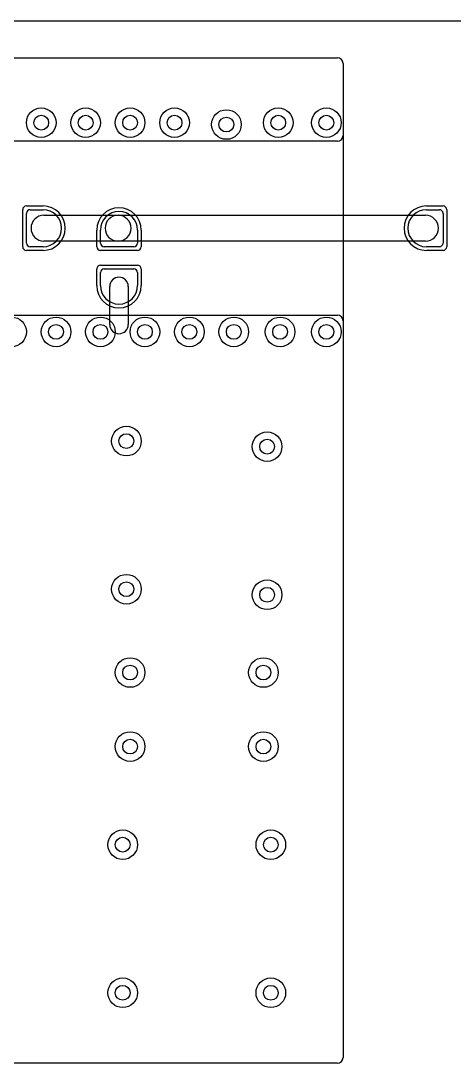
# Model space of a CAD drawing. Extents: x 24.8 to 50, y 9.9 to 24.
# Drawn here: x 35.65 to 41.5, y 9.93 to 24 of the extents above; entities that cross this region are included whole.
import ezdxf

# ---------------------------------------------------------------- set-up
doc = ezdxf.new("R2010")
doc.units = 0
for name, color, linetype in [('HOLE', 7, 'CONTINUOUS'), ('LAY1', 7, 'CONTINUOUS'), ('LAY2', 7, 'CONTINUOUS'), ('LAY3', 7, 'CONTINUOUS'), ('LAY4', 7, 'CONTINUOUS'), ('LAY5', 7, 'CONTINUOUS'), ('LAY6', 7, 'CONTINUOUS'), ('PCBOutline', 7, 'CONTINUOUS'), ('Resist-A', 7, 'CONTINUOUS')]:
    doc.layers.add(name, color=color, linetype=linetype)

msp = doc.modelspace()

# ---------------------------------------------------------------- linework, layer by layer
at = {"layer": 'HOLE'}
for centre in [(35.925, 22.625), (36.525, 22.625), (37.125, 22.625), (37.725, 22.625), (38.425, 22.6), (39.125, 22.625), (39.775, 22.625), (36.125, 19.8), (36.725, 19.8), (37.325, 19.8), (37.925, 19.8), (38.525, 19.8), (39.15, 19.8), (39.775, 19.8), (37.075, 18.325), (38.975, 18.25), (37.075, 16.325), (38.975, 16.25), (37.125, 15.2), (38.925, 15.2), (37.125, 14.2), (38.925, 14.2), (37.025, 12.875), (39.025, 12.875), (37.025, 10.875), (39.025, 10.875)]:
    msp.add_circle(centre, 0.1, dxfattribs=at)
at = {"layer": 'LAY1'}
for p, q in [((25, 23.49996), (39.92496, 23.49996)), ((39.99996, 23.42496), (39.99996, 22.45)), ((39.92496, 22.375), (32.8125, 22.375)), ((35.725, 21), (35.725, 21.4)), ((35.775, 21.45), (35.95, 21.45)), ((41.125, 21.45), (41.3, 21.45)), ((41.35, 21.4), (41.35, 21)), ((35.9625, 21.375), (36.9625, 21.375)), ((36.9625, 21.375), (41.1125, 21.375)), ((36.725, 21), (36.725, 21.175)), ((37.225, 21.175), (37.225, 21)), ((36.9625, 21.025), (35.9625, 21.025)), ((41.1125, 21.025), (36.9625, 21.025)), ((35.95, 20.95), (35.775, 20.95)), ((37.175, 20.95), (36.775, 20.95)), ((41.3, 20.95), (41.125, 20.95)), ((36.725, 20.425), (36.725, 20.6)), ((36.775, 20.65), (37.175, 20.65)), ((37.225, 20.6), (37.225, 20.425)), ((36.85, 19.89996), (36.85, 20.4125)), ((37.1, 20.4125), (37.1, 19.89996)), ((34.10605, 20.025), (39.925, 20.025)), ((40, 19.95), (40, 14.85)), ((39.99996, 14.84755), (39.99996, 10)), ((39.92499, 9.92503), (31, 9.92503))]:
    msp.add_line(p, q, dxfattribs=at)
for centre in [(35.925, 22.625), (36.525, 22.625), (37.125, 22.625), (37.725, 22.625), (39.125, 22.625), (39.775, 22.625), (38.425, 22.6), (35.525, 19.8), (36.125, 19.8), (36.725, 19.8), (37.325, 19.8), (37.925, 19.8), (38.525, 19.8), (39.15, 19.8), (39.775, 19.8), (37.075, 18.325), (38.975, 18.25), (37.075, 16.325), (38.975, 16.25), (37.125, 15.2), (38.925, 15.2), (37.125, 14.2), (38.925, 14.2), (37.025, 12.875), (39.025, 12.875), (37.025, 10.875), (39.025, 10.875)]:
    msp.add_circle(centre, 0.2, dxfattribs=at)
for centre, radius, start, end in [((39.92496, 23.42496), 0.075, 0, 90), ((39.92496, 22.45), 0.075, -90, 0), ((35.775, 21.4), 0.05, 90, 180), ((35.95, 21.2), 0.25, -90, 90), ((36.975, 21.175), 0.25, 0, 180), ((41.125, 21.2), 0.25, 90, -90), ((41.3, 21.4), 0.05, 0, 90), ((35.9625, 21.2), 0.175, 90, -90), ((36.9625, 21.2), 0.175, 90, -90), ((36.9625, 21.2), 0.175, -90, 90), ((41.1125, 21.2), 0.175, -90, 90), ((35.775, 21), 0.05, 180, -90), ((36.775, 21), 0.05, 180, -90), ((37.175, 21), 0.05, -90, 0), ((41.3, 21), 0.05, -90, 0), ((36.775, 20.6), 0.05, 90, 180), ((37.175, 20.6), 0.05, 0, 90), ((36.975, 20.425), 0.25, 180, 0), ((36.975, 20.4125), 0.125, 0, 180), ((39.925, 19.95), 0.075, 0, 90), ((36.975, 19.89996), 0.125, 180, 0), ((39.92503, 14.85), 0.07497, -1.872743, 0), ((39.92499, 10), 0.07497, -90, 0)]:
    msp.add_arc(centre, radius, start, end, dxfattribs=at)
at = {"layer": 'LAY2'}
for p, q in [((25, 23.49996), (39.925, 23.49996)), ((40, 23.42496), (40, 10)), ((39.92503, 9.92503), (31, 9.92503))]:
    msp.add_line(p, q, dxfattribs=at)
for centre in [(35.925, 22.625), (36.525, 22.625), (37.125, 22.625), (37.725, 22.625), (39.125, 22.625), (39.775, 22.625), (38.425, 22.6), (35.525, 19.8), (36.125, 19.8), (36.725, 19.8), (37.325, 19.8), (37.925, 19.8), (38.525, 19.8), (39.15, 19.8), (39.775, 19.8), (37.075, 18.325), (38.975, 18.25), (37.075, 16.325), (38.975, 16.25), (37.125, 15.2), (38.925, 15.2), (37.125, 14.2), (38.925, 14.2), (37.025, 12.875), (39.025, 12.875), (37.025, 10.875), (39.025, 10.875)]:
    msp.add_circle(centre, 0.2, dxfattribs=at)
for centre, radius, start, end in [((39.925, 23.42496), 0.075, 0, 90), ((39.92503, 10), 0.07497, -90, 0)]:
    msp.add_arc(centre, radius, start, end, dxfattribs=at)
at = {"layer": 'LAY3'}
for p, q in [((25, 23.49996), (39.925, 23.49996)), ((40, 23.42496), (40, 10)), ((39.92503, 9.92503), (31, 9.92503))]:
    msp.add_line(p, q, dxfattribs=at)
for centre in [(35.925, 22.625), (36.525, 22.625), (37.125, 22.625), (37.725, 22.625), (39.125, 22.625), (39.775, 22.625), (38.425, 22.6), (35.525, 19.8), (36.125, 19.8), (36.725, 19.8), (37.325, 19.8), (37.925, 19.8), (38.525, 19.8), (39.15, 19.8), (39.775, 19.8), (37.075, 18.325), (38.975, 18.25), (37.075, 16.325), (38.975, 16.25), (37.125, 15.2), (38.925, 15.2), (37.125, 14.2), (38.925, 14.2), (37.025, 12.875), (39.025, 12.875), (37.025, 10.875), (39.025, 10.875)]:
    msp.add_circle(centre, 0.2, dxfattribs=at)
for centre, radius, start, end in [((39.925, 23.42496), 0.075, 0, 90), ((39.92503, 10), 0.07497, -90, 0)]:
    msp.add_arc(centre, radius, start, end, dxfattribs=at)
at = {"layer": 'LAY4'}
for p, q in [((25, 23.49996), (39.925, 23.49996)), ((40, 23.42496), (40, 10)), ((39.92503, 9.92503), (31, 9.92503))]:
    msp.add_line(p, q, dxfattribs=at)
for centre in [(35.925, 22.625), (36.525, 22.625), (37.125, 22.625), (37.725, 22.625), (39.125, 22.625), (39.775, 22.625), (38.425, 22.6), (35.525, 19.8), (36.125, 19.8), (36.725, 19.8), (37.325, 19.8), (37.925, 19.8), (38.525, 19.8), (39.15, 19.8), (39.775, 19.8), (37.075, 18.325), (38.975, 18.25), (37.075, 16.325), (38.975, 16.25), (37.125, 15.2), (38.925, 15.2), (37.125, 14.2), (38.925, 14.2), (37.025, 12.875), (39.025, 12.875), (37.025, 10.875), (39.025, 10.875)]:
    msp.add_circle(centre, 0.2, dxfattribs=at)
for centre, radius, start, end in [((39.925, 23.42496), 0.075, 0, 90), ((39.92503, 10), 0.07497, -90, 0)]:
    msp.add_arc(centre, radius, start, end, dxfattribs=at)
at = {"layer": 'LAY5'}
for p, q in [((25, 23.49996), (39.92503, 23.49996)), ((40, 23.42499), (40, 10)), ((39.92503, 9.92503), (31, 9.92503))]:
    msp.add_line(p, q, dxfattribs=at)
for centre in [(35.925, 22.625), (36.525, 22.625), (37.125, 22.625), (37.725, 22.625), (39.125, 22.625), (39.775, 22.625), (38.425, 22.6), (35.525, 19.8), (36.125, 19.8), (36.725, 19.8), (37.325, 19.8), (37.925, 19.8), (38.525, 19.8), (39.15, 19.8), (39.775, 19.8), (37.075, 18.325), (38.975, 18.25), (37.075, 16.325), (38.975, 16.25), (37.125, 15.2), (38.925, 15.2), (37.125, 14.2), (38.925, 14.2), (37.025, 12.875), (39.025, 12.875), (37.025, 10.875), (39.025, 10.875)]:
    msp.add_circle(centre, 0.2, dxfattribs=at)
for centre, start, end in [((39.92503, 23.42499), 0, 90), ((39.92503, 10), -90, 0)]:
    msp.add_arc(centre, 0.07497, start, end, dxfattribs=at)
at = {"layer": 'LAY6'}
for p, q in [((25, 23.49996), (39.92503, 23.49996)), ((40, 23.42499), (40, 10)), ((39.92503, 9.92503), (31, 9.92503))]:
    msp.add_line(p, q, dxfattribs=at)
for centre in [(35.925, 22.625), (36.525, 22.625), (37.125, 22.625), (37.725, 22.625), (39.125, 22.625), (39.775, 22.625), (38.425, 22.6), (35.525, 19.8), (36.125, 19.8), (36.725, 19.8), (37.325, 19.8), (37.925, 19.8), (38.525, 19.8), (39.15, 19.8), (39.775, 19.8), (37.075, 18.325), (38.975, 18.25), (37.075, 16.325), (38.975, 16.25), (37.125, 15.2), (38.925, 15.2), (37.125, 14.2), (38.925, 14.2), (37.025, 12.875), (39.025, 12.875), (37.025, 10.875), (39.025, 10.875)]:
    msp.add_circle(centre, 0.2, dxfattribs=at)
for centre, start, end in [((39.92503, 23.42499), 0, 90), ((39.92503, 10), -90, 0)]:
    msp.add_arc(centre, 0.07497, start, end, dxfattribs=at)
at = {"layer": 'PCBOutline'}
msp.add_line((25, 24), (50, 24), dxfattribs=at)
at = {"layer": 'Resist-A'}
for p, q in [((35.675, 20.95), (35.675, 21.45)), ((35.725, 21.5), (35.95, 21.5)), ((41.125, 21.5), (41.35, 21.5)), ((41.4, 21.45), (41.4, 20.95)), ((36.675, 20.95), (36.675, 21.175)), ((37.275, 21.175), (37.275, 20.95)), ((35.95, 20.9), (35.725, 20.9)), ((37.225, 20.9), (36.725, 20.9)), ((41.35, 20.9), (41.125, 20.9)), ((36.725, 20.7), (37.225, 20.7)), ((36.675, 20.425), (36.675, 20.65)), ((37.275, 20.65), (37.275, 20.425))]:
    msp.add_line(p, q, dxfattribs=at)
for centre, radius, start, end in [((35.725, 21.45), 0.05, 90, 180), ((35.95, 21.2), 0.3, -90, 90), ((36.975, 21.175), 0.3, 0, 180), ((41.125, 21.2), 0.3, 90, -90), ((41.35, 21.45), 0.05, 0, 90), ((35.725, 20.95), 0.05, 180, -90), ((36.725, 20.95), 0.05, 180, -90), ((37.225, 20.95), 0.05, -90, 0), ((41.35, 20.95), 0.05, -90, 0), ((36.725, 20.65), 0.05, 90, 180), ((37.225, 20.65), 0.05, 0, 90), ((36.975, 20.425), 0.3, 180, 0)]:
    msp.add_arc(centre, radius, start, end, dxfattribs=at)

doc.saveas('drawing.dxf')
